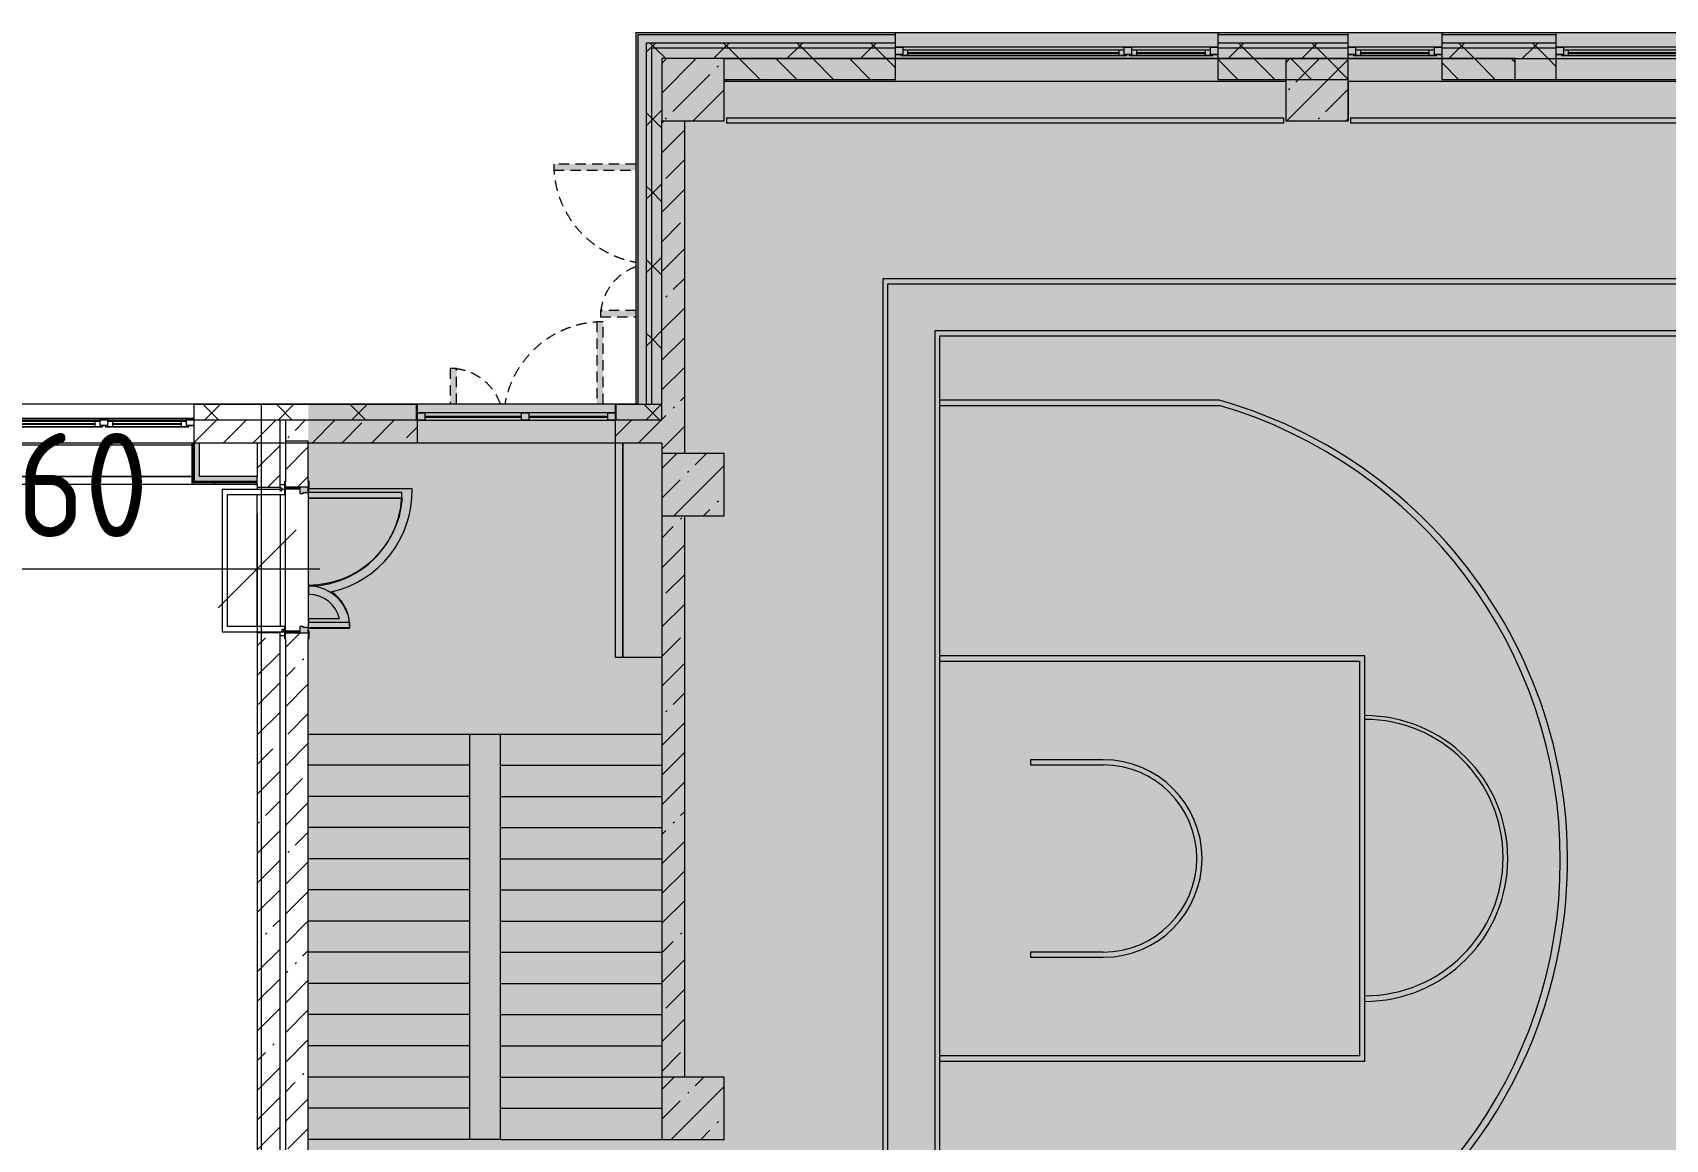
# Model space of a CAD drawing. Header units: millimetres. Extents: x 35147 to 231677, y -8553 to 29000.
# Drawn here: x 140777 to 156477, y 16700 to 27350 of the extents above; entities that cross this region are included whole.
import ezdxf

# ---------------------------------------------------------------- set-up
doc = ezdxf.new("R2010")
doc.units = ezdxf.units.MM
doc.linetypes.add('200_ШТРИХ__ш1_п0_6_', pattern=[160, 100, -60])
for name, color, linetype, lineweight in [('A-ANNO-DIMS', 7, 'Continuous', 9), ('A-ANNO-DIMS-500', 7, 'Continuous', 9), ('A-DETL-MBND-1', 7, '200_ШТРИХ__ш1_п0_6_', 9), ('A-GLAZ-2', 7, 'Continuous', 5), ('A-WALL', 7, 'Continuous', 9), ('A-WALL-2', 7, 'Continuous', 5), ('I-WALL-3', 7, 'Continuous', 5), ('S-COLS-1', 7, 'Continuous', 5), ('Оси', 7, 'Continuous', 9)]:
    doc.layers.add(name, color=color, linetype=linetype, lineweight=lineweight)
doc.layers.add('A-DETL-GENF-2', color=7, linetype='Continuous', lineweight=9, true_color=0xc0c0c0, transparency=0.4)
for name, color, linetype, lineweight, true_color in [('A-DOOR-3', 7, 'Continuous', 5, 0xe2e2e2), ('A-DOOR-4', 7, 'Continuous', 5, 0xb7b7b7), ('A-DOOR-FRAM-2', 7, 'Continuous', 5, 0xe2e2e2), ('A-DOOR-FRAM-3', 7, 'Continuous', 5, 0xaaaaaa), ('A-DOOR-FRAM-4', 7, 'Continuous', 5, 0xb7b7b7), ('A-FLOR-1', 7, 'Continuous', 5, 0xaaaaaa), ('A-FLOR-2', 7, 'Continuous', 5, 0xb7b7b7), ('A-GLAZ-3', 7, 'Continuous', 5, 0x737373), ('A-WALL-3', 7, 'Continuous', 9, 0x737373), ('A-WALL-4', 7, 'Continuous', 5, 0x737373), ('I-WALL-2', 7, 'Continuous', 9, 0xe7e7e7), ('I-WALL-4', 7, 'Continuous', 5, 0x737373), ('S-COLS-2', 7, 'Continuous', 5, 0x737373), ('S-STRS-2', 7, 'Continuous', 5, 0x737373)]:
    doc.layers.add(name, color=color, linetype=linetype, lineweight=lineweight, true_color=true_color)
doc.styles.add('ISOCPEUR_1', font='isocpeur.ttf', dxfattribs={"width": 0.9, "height": 1000})
doc.dimstyles.new('ISO-2_0_0_9К_Средний_округл2', dxfattribs={"dimscale": 304.8, "dimtxt": 995.981176, "dimasz": 2.46063, "dimexe": 1.968504, "dimexo": 0, "dimgap": 0, "dimtad": 1, "dimdec": 0, "dimrnd": 10, "dimzin": 0, "dimdsep": 46, "dimtxsty": 'ISOCPEUR_1', "dimblk1": 'OBLIQUE', "dimblk2": 'OBLIQUE', "dimsah": 1, "dimcen": 0.09, "dimdle": 1.968504, "dimazin": 0, "dimtfac": 1, "dimtdec": 4, "dimtix": 1, "dimtmove": 0, "dimatfit": 3, "dimfxl": 1, "dimtvp": 1, "dimtolj": 1, "dimtzin": 0, "dimarcsym": 2})
pattern_1 = [(45, (104667.4, 0), (-285.123, 285.123), []), (45, (104952.5, 0), (-285.123, 285.123), [504.031, -100.806, 16.764, -84.042])]
pattern_2 = [(45, (104667.4, 0), (-353.5534, 353.5534), []), (135, (104667.4, 0), (-353.5534, -353.5534), [])]
pattern_3 = [(45, (104667.4, 0), (-530.33, 530.33), []), (135, (104667.4, 0), (-530.33, -530.33), [])]

# ---------------------------------------------------------------- blocks, each defined once
blk = doc.blocks.new('BSC_Колонна _Прямоугольная - 600х600-V260-2_9_2_птичка')
at = {"layer": 'S-COLS-1'}
h = blk.add_hatch(dxfattribs=at)
h.set_pattern_fill('FP_100', color=256, style=0, pattern_type=2)
h.set_pattern_definition([(45, (-42460, -26800), (-285.123, 285.123), []), (45, (-42174.88, -26800), (-285.123, 285.123), [504.031, -100.806, 16.764, -84.042])])
h.paths.add_polyline_path([(-300, -300), (300, -300), (300, 300), (-300, 300), (-300, 39)])
at = {"layer": 'S-COLS-2'}
for p, q in [((300, 300), (-300, 300)), ((-300, 300), (-300, -300)), ((300, -300), (300, 300)), ((-300, -300), (300, -300))]:
    blk.add_line(p, q, dxfattribs=at)
blk = doc.blocks.new('BSC_Колонна _Прямоугольная - 600х600-V273-2_9_2_птичка')
at = {"layer": 'S-COLS-1'}
h = blk.add_hatch(dxfattribs=at)
h.set_pattern_fill('FP_110', color=256, style=0, pattern_type=2)
h.set_pattern_definition([(45, (-42460, -17000), (-285.123, 285.123), []), (45, (-42174.88, -17000), (-285.123, 285.123), [504.031, -100.806, 16.764, -84.042])])
h.paths.add_polyline_path([(-300, -300), (300, -300), (300, 300), (-300, 300)])
at = {"layer": 'S-COLS-2'}
for p, q in [((300, 300), (-300, 300)), ((-300, 300), (-300, -300)), ((300, -300), (300, 300)), ((-300, -300), (300, -300))]:
    blk.add_line(p, q, dxfattribs=at)
blk = doc.blocks.new('BSC_Колонна _Прямоугольная - 600х600-V274-2_9_2_птичка')
at = {"layer": 'S-COLS-1'}
h = blk.add_hatch(dxfattribs=at)
h.set_pattern_fill('FP_111', color=256, style=0, pattern_type=2)
h.set_pattern_definition([(45, (-42460, -23000), (-285.123, 285.123), []), (45, (-42174.88, -23000), (-285.123, 285.123), [504.031, -100.806, 16.764, -84.042])])
h.paths.add_polyline_path([(-300, -300), (300, -300), (300, 300), (-300, 300), (-300, -210)])
at = {"layer": 'S-COLS-2'}
for p, q in [((300, 300), (-300, 300)), ((-300, 300), (-300, -300)), ((300, -300), (300, 300)), ((-300, -300), (300, -300))]:
    blk.add_line(p, q, dxfattribs=at)
blk = doc.blocks.new('120_Окно_СКБ_2Ст - 120_Окно_СКБ_2Ст 3100х2500 _мал_створка слева_ 2-19089248-2_9_2_птичка')
at = {"layer": 'A-GLAZ-3'}
for p, q in [((-1550, -75), (-1550, -5)), ((-1550, -5), (-1480, -5)), ((1550, -5), (-1550, -5)), ((-1480, -75), (-1550, -75)), ((-1550, -75), (-1500, -75)), ((-1480, -75), (-1500, -75)), ((-1500, -75), (-1500, -85)), ((-1500, -85), (670, -85)), ((670, -85), (-1500, -85)), ((-1480, -5), (-1480, -75)), ((650, -35), (-1480, -35)), ((-1480, -35), (-1480, -75)), ((-1430, -85), (-1430, -35)), ((-1430, -55), (600, -55)), ((600, -65), (-1430, -65)), ((600, -85), (600, -35)), ((650, -75), (650, -5)), ((650, -5), (720, -5)), ((650, -75), (650, -35)), ((720, -75), (650, -75)), ((670, -75), (650, -75)), ((670, -75), (700, -75)), ((670, -85), (670, -75)), ((720, -75), (700, -75)), ((700, -75), (700, -85)), ((700, -85), (1500, -85)), ((1500, -85), (700, -85)), ((720, -5), (720, -75)), ((1480, -35), (720, -35)), ((720, -35), (720, -75)), ((770, -85), (770, -35)), ((770, -55), (1430, -55)), ((1430, -65), (770, -65)), ((1430, -85), (1430, -35)), ((1480, -75), (1480, -5)), ((1480, -5), (1550, -5)), ((1480, -75), (1480, -35)), ((1550, -75), (1480, -75)), ((1500, -75), (1480, -75)), ((1500, -75), (1550, -75)), ((1500, -85), (1500, -75)), ((1550, -5), (1550, -75))]:
    blk.add_line(p, q, dxfattribs=at)
blk = doc.blocks.new('120_Окно_СКБ_1Ст - 120_Окно_СКБ_1Ст 900х2500_h_-19906774-2_9_2_птичка')
at = {"layer": 'A-GLAZ-3'}
for p, q in [((-450, -75), (-450, -5)), ((-450, -5), (-380, -5)), ((450, -5), (-450, -5)), ((-380, -75), (-450, -75)), ((-450, -75), (-400, -75)), ((-380, -75), (-400, -75)), ((-400, -75), (-400, -85)), ((-400, -85), (400, -85)), ((400, -85), (-400, -85)), ((-380, -5), (-380, -75)), ((380, -35), (-380, -35)), ((-380, -35), (-380, -75)), ((-330, -85), (-330, -35)), ((-330, -55), (330, -55)), ((330, -65), (-330, -65)), ((330, -85), (330, -35)), ((380, -75), (380, -5)), ((380, -5), (450, -5)), ((380, -75), (380, -35)), ((450, -75), (380, -75)), ((400, -75), (380, -75)), ((400, -75), (450, -75)), ((400, -85), (400, -75)), ((450, -5), (450, -75))]:
    blk.add_line(p, q, dxfattribs=at)
blk = doc.blocks.new('120_Окно_СКБ_2Ст - 120_Окно_СКБ_2Ст 3100х2500 _мал_створка слева_ 2-22446355-2_9_2_птичка')
at = {"layer": 'A-GLAZ-2'}
for p, q in [((-1550, -127), (-1550, -57)), ((-1550, -57), (-1480, -57)), ((1550, -57), (-1550, -57)), ((-1480, -127), (-1550, -127)), ((-1550, -127), (-1500, -127)), ((-1480, -127), (-1500, -127)), ((-1500, -127), (-1500, -137)), ((-1500, -137), (670, -137)), ((670, -137), (-1500, -137)), ((-1480, -57), (-1480, -127)), ((650, -87), (-1480, -87)), ((-1480, -87), (-1480, -127)), ((-1430, -137), (-1430, -87)), ((-1430, -107), (600, -107)), ((600, -117), (-1430, -117)), ((600, -137), (600, -87)), ((650, -127), (650, -57)), ((650, -57), (720, -57)), ((650, -127), (650, -87)), ((720, -127), (650, -127)), ((670, -127), (650, -127)), ((670, -127), (700, -127)), ((670, -137), (670, -127)), ((720, -127), (700, -127)), ((700, -127), (700, -137)), ((700, -137), (1500, -137)), ((1500, -137), (700, -137)), ((720, -57), (720, -127)), ((1480, -87), (720, -87)), ((720, -87), (720, -127)), ((770, -137), (770, -87)), ((770, -107), (1430, -107)), ((1430, -117), (770, -117)), ((1430, -137), (1430, -87)), ((1480, -127), (1480, -57)), ((1480, -57), (1550, -57)), ((1480, -127), (1480, -87)), ((1550, -127), (1480, -127)), ((1500, -127), (1480, -127)), ((1500, -127), (1550, -127)), ((1500, -137), (1500, -127)), ((1550, -57), (1550, -127))]:
    blk.add_line(p, q, dxfattribs=at)
blk = doc.blocks.new('120_Окно_СКБ_2Ст - 120_Окно_СКБ_2Ст 1900х2400 глухое-23537524-2_9_2_птичка')
at = {"layer": 'A-GLAZ-3'}
for p, q in [((-950, 5), (-950, 75)), ((-950, 75), (-880, 75)), ((950, 75), (-950, 75)), ((-880, 5), (-950, 5)), ((-950, 5), (950, 5)), ((-880, 75), (-880, 5)), ((-120, 45), (-880, 45)), ((-120, 35), (-880, 35)), ((-120, 5), (-120, 75)), ((-120, 75), (-50, 75)), ((-50, 5), (-120, 5)), ((-50, 75), (-50, 5)), ((880, 45), (-50, 45)), ((880, 35), (-50, 35)), ((880, 5), (880, 75)), ((880, 75), (950, 75)), ((950, 5), (880, 5)), ((950, 75), (950, 5))]:
    blk.add_line(p, q, dxfattribs=at)
blk = doc.blocks.new('110_Дверь_СКБ_2Ст_Наружная - ДН-1_л__ Двухстворчатая 1350 х3200 _ЛК_ в свету с верхним остеклением 2-22448815-2_9_2_птичка')
at = {"layer": 'A-DETL-MBND-1'}
for points in [[(755, 79), (755, 869), (695, 869), (695, 79)], [(-655, 79), (-655, 419), (-715, 419), (-715, 79)]]:
    blk.add_hatch(color=256, dxfattribs=at).paths.add_polyline_path(points)
for p, q in [((755, 869), (695, 869)), ((695, 869), (695, 79)), ((755, 79), (755, 869)), ((-715, 419), (-715, 79)), ((-655, 419), (-715, 419)), ((-655, 79), (-655, 419))]:
    blk.add_line(p, q, dxfattribs=at)
for centre, radius, start, end in [((755, -91), 960, 90, 169.7202), ((-715, -91), 510, 19.6305, 90)]:
    blk.add_arc(centre, radius, start, end, dxfattribs=at)
blk = doc.blocks.new('110_Дверь_СКБ_2Ст - Д-1 Лестничная клетка EIS60-V350-2_9_2_птичка')
at = {"layer": 'A-DOOR-3'}
for points in [[(-587.5, 110), (-587.5, 1010), (-637.5, 1010), (-637.5, 110)], [(662.5, 510), (612.5, 510), (612.5, 110), (662.5, 110)], [(712.5, 30), (697.5, 30), (697.5, -110), (712.5, -110)]]:
    blk.add_hatch(color=256, dxfattribs=at).paths.add_polyline_path(points)
h = blk.add_hatch(color=256, dxfattribs=at)
h.paths.add_polyline_path([(712.5, 110), (662.5, 110), (662.5, 60), (652.5, 60), (654.4, 30), (712.5, 30), (712.5, 90.1)])
h.paths.add_polyline_path([(-627.5, 60), (-637.5, 60), (-637.5, 110), (-687.5, 110), (-687.5, 30), (-627.5, 30)])
at = {"layer": 'A-DOOR-FRAM-2'}
for points in [[(-672.5, 110), (-672.5, 118), (-742.5, 118), (-742.5, 110)], [(-672.5, 30), (-687.5, 30), (-687.5, -110), (-672.5, -110)], [(767.5, 110), (767.5, 118), (697.5, 118), (697.5, 110)], [(-672.5, -110), (-742.5, -110), (-742.5, -118), (-672.5, -118)], [(767.5, -118), (767.5, -110), (697.5, -110), (697.5, -118)]]:
    blk.add_hatch(color=256, dxfattribs=at).paths.add_polyline_path(points)
at = {"layer": 'A-DOOR-4'}
for p, q in [((-637.5, 1010), (-637.5, 110)), ((-587.5, 1010), (-637.5, 1010)), ((-587.5, 110), (-587.5, 1010)), ((662.5, 510), (612.5, 510)), ((612.5, 510), (612.5, 110)), ((662.5, 110), (662.5, 510)), ((-637.5, 110), (-587.5, 110)), ((612.5, 110), (662.5, 110))]:
    blk.add_line(p, q, dxfattribs=at)
for centre, radius, start, end in [((-637.5, 110), 900, 72, 90), ((-637.5, 110), 900, 54, 72), ((-637.5, 110), 900, 0, 54), ((662.5, 110), 400, 90, 180)]:
    blk.add_arc(centre, radius, start, end, dxfattribs=at)
at = {"layer": 'A-DOOR-FRAM-3'}
for p, q in [((-687.5, 110), (-687.5, 30)), ((-687.5, 30), (-627.5, 30)), ((-672.5, 30), (-687.5, 30)), ((-687.5, 30), (-687.5, -110)), ((-672.5, -110), (-672.5, 30)), ((-637.5, 60), (-637.5, 110)), ((-627.5, 60), (-637.5, 60)), ((-627.5, 30), (-627.5, 60)), ((662.5, 60), (652.5, 60)), ((652.5, 60), (652.5, 30)), ((652.5, 30), (712.5, 30)), ((662.5, 110), (662.5, 60)), ((712.5, 30), (697.5, 30)), ((697.5, 30), (697.5, -110)), ((712.5, 30), (712.5, 110)), ((712.5, -110), (712.5, 30)), ((-672.5, -110), (-742.5, -110)), ((-742.5, -110), (-742.5, -118)), ((-742.5, -118), (-672.5, -118)), ((-687.5, -110), (-672.5, -110)), ((-672.5, -118), (-672.5, -110)), ((697.5, -110), (712.5, -110)), ((767.5, -110), (697.5, -110)), ((697.5, -110), (697.5, -118)), ((697.5, -118), (767.5, -118)), ((767.5, -118), (767.5, -110))]:
    blk.add_line(p, q, dxfattribs=at)
at = {"layer": 'A-DOOR-FRAM-4'}
for p, q in [((-672.5, 118), (-742.5, 118)), ((-742.5, 118), (-742.5, 110)), ((-742.5, 110), (-672.5, 110)), ((-637.5, 110), (-687.5, 110)), ((-672.5, 110), (-672.5, 118)), ((712.5, 110), (662.5, 110)), ((767.5, 118), (697.5, 118)), ((697.5, 118), (697.5, 110)), ((697.5, 110), (767.5, 110)), ((767.5, 110), (767.5, 118))]:
    blk.add_line(p, q, dxfattribs=at)
blk = doc.blocks.new('110_Дверь_СКБ_2Ст_Наружная - ДН-1_л__ Двухстворчатая 1350 х3200 _ЛК_ в свету с верхним остеклением EI30-23529464-2_9_2_птичка')
at = {"layer": 'A-DETL-MBND-1'}
for points in [[(695, 512), (695, 125), (755, 125), (755, 915), (695, 915)], [(-715, 125), (-655, 125), (-655, 465), (-715, 465)]]:
    blk.add_hatch(color=256, dxfattribs=at).paths.add_polyline_path(points)
for p, q in [((755, 915), (695, 915)), ((695, 915), (695, 125)), ((755, 125), (755, 915)), ((-715, 465), (-715, 125)), ((-655, 465), (-715, 465)), ((-655, 125), (-655, 465))]:
    blk.add_line(p, q, dxfattribs=at)
for centre, radius, start, end in [((755, -45), 960, 90, 169.737), ((-715, -45), 510, 19.5984, 90)]:
    blk.add_arc(centre, radius, start, end, dxfattribs=at)
blk = doc.blocks.new('Зашивка приборов отопления22 - Зашивка приборов отопления-33321747-2_9_2_птичка')
at = {"layer": 'A-WALL-2'}
for p, q in [((37288, 26888), (34188, 26888)), ((34188, 26567), (37268, 26567)), ((37268, 26567), (34188, 26567)), ((34188, 26492), (37268, 26492))]:
    blk.add_line(p, q, dxfattribs=at)
blk = doc.blocks.new('Зашивка приборов отопления28 - Зашивка приборов отопления-33322877-2_9_2_птичка')
at = {"layer": 'A-WALL-4'}
for p, q in [((75401, 486), (73341, 486)), ((73341, 486), (73341, 411)), ((73341, 411), (73341, 36)), ((75401, 411), (73341, 411)), ((73341, 411), (73341, 36)), ((73341, 411), (75401, 411))]:
    blk.add_line(p, q, dxfattribs=at)
blk = doc.blocks.new('DIMBLOCK50-2_9_2_птичка')
at = {"layer": 'A-ANNO-DIMS-500'}
for p, q in [((142937, 22721), (142937, 21591)), ((142937, 22191), (142937, 22721)), ((138277, 22600), (138277, 21591)), ((138277, 22191), (138277, 22600)), ((137677, 22191), (143537, 22191))]:
    blk.add_line(p, q, dxfattribs=at)
at = {"layer": 'A-ANNO-DIMS-500', "lineweight": 20}
for p, q in [((138277, 22191), (138652, 22566)), ((142937, 22191), (143312, 22566)), ((138277, 22191), (137902, 21816)), ((142937, 22191), (142562, 21816))]:
    blk.add_line(p, q, dxfattribs=at)
at = {"layer": 'A-ANNO-DIMS-500', "color": 0, "insert": (139295, 23497), "char_height": 1000, "width": 3148.83, "attachment_point": 1, "line_spacing_factor": 1.149209, "style": 'ISOCPEUR_1'}
blk.add_mtext('4660', dxfattribs=at)
blk = doc.blocks.new('_Oblique')
at = {"color": 0, "linetype": 'ByBlock', "lineweight": -2}
blk.add_line((-0.5, -0.5), (0.5, 0.5), dxfattribs=at)

msp = doc.modelspace()

# ---------------------------------------------------------------- hatches: boundary and pattern name
at = {"layer": 'A-DETL-GENF-2'}
msp.add_hatch(color=256, dxfattribs=at).paths.add_polyline_path([(180508.3, -280), (180527.4, -280), (180527.4, 3300), (189527.4, 3300), (189527.4, 27350), (146577.4, 27350), (146577.4, 23778), (143427.4, 23778), (143427.4, -280), (179580.8, -280)])
at = {"layer": 'A-WALL-2'}
h = msp.add_hatch(dxfattribs=at)
h.set_pattern_fill('FP_84', color=256, style=0, pattern_type=2)
h.set_pattern_definition(pattern_2)
h.paths.add_polyline_path([(189471.3, 27200), (189527.4, 27200), (189527.4, 27250), (185017.4, 27250), (185017.4, 27200), (188856, 27200)])
h.paths.add_polyline_path([(181435.9, 27200), (182517.4, 27200), (182517.4, 27250), (181007.4, 27250), (181007.4, 27200)])
h.paths.add_polyline_path([(172160.7, 27200), (172627.4, 27200), (172624.4, 27250), (170827.4, 27250), (170827.4, 27200), (171233.1, 27200)])
h.paths.add_polyline_path([(173527.4, 27200), (178907.4, 27200), (178907.4, 27250), (173527.4, 27250)])
h.paths.add_polyline_path([(169927.4, 27200), (169927.4, 27250), (168847.4, 27250), (168847.4, 27200), (169622.6, 27200)])
h.paths.add_polyline_path([(154327.7, 27200), (155427.6, 27200), (155427.6, 27250), (154327.7, 27250)])
h.paths.add_polyline_path([(164527.4, 27200), (165707.4, 27200), (165707.4, 27250), (164527.4, 27250)])
h.paths.add_polyline_path([(161827.4, 27200), (161827.4, 27250), (160577.3, 27250), (160577.3, 27200), (161494.2, 27200)])
h.paths.add_polyline_path([(159175.4, 27200), (159677.3, 27200), (159677.3, 27250), (158527.6, 27250), (158527.6, 27200)])
h.paths.add_polyline_path([(146727.4, 27200), (149074.4, 27200), (149074.4, 27250), (146677.4, 27250), (146677.4, 27200)])
h.paths.add_polyline_path([(153427.7, 27200), (153427.7, 27250), (152174.4, 27250), (152174.4, 27200), (152682.7, 27200)])
h = msp.add_hatch(dxfattribs=at)
h.set_pattern_fill('FP_84', color=256, style=0, pattern_type=2)
h.set_pattern_definition(pattern_2)
h.paths.add_polyline_path([(146677.4, 23770), (146727.4, 23770), (146727.4, 27200), (146677.4, 27200), (146677.4, 23778)])
h = msp.add_hatch(dxfattribs=at)
h.set_pattern_fill('FP_84', color=256, style=0, pattern_type=2)
h.set_pattern_definition(pattern_2)
h.paths.add_polyline_path([(188867.4, 27100), (189527.4, 27100), (189527.4, 27200), (185017.4, 27200), (185017.4, 27100), (188856, 27100)])
h.paths.add_polyline_path([(172160.7, 27100), (172627.4, 27100), (172624.4, 27200), (170827.4, 27200), (170827.4, 27100), (171427.4, 27100)])
h.paths.add_polyline_path([(169927.4, 27100), (169927.4, 27200), (168847.4, 27200), (168847.4, 27100), (169622.6, 27100)])
h.paths.add_polyline_path([(173527.4, 27100), (178907.4, 27100), (178907.4, 27200), (173527.4, 27200)])
h.paths.add_polyline_path([(182517.4, 27100), (182517.4, 27200), (181007.4, 27200), (181007.4, 27100), (182363.4, 27100)])
h.paths.add_polyline_path([(161827.4, 27100), (161827.4, 27200), (160577.3, 27200), (160577.3, 27100), (161494.2, 27100)])
h.paths.add_polyline_path([(165707.4, 27100), (165707.4, 27200), (164527.4, 27200), (164527.4, 27100), (165668, 27100)])
h.paths.add_polyline_path([(158527.6, 27100), (159677.3, 27100), (159677.3, 27200), (158527.6, 27200)])
h.paths.add_polyline_path([(149074.4, 27100), (149074.4, 27200), (146727.4, 27200), (146727.4, 27100), (148045.1, 27100)])
h.paths.add_polyline_path([(152174.4, 27100), (153427.7, 27100), (153427.7, 27200), (152174.4, 27200)])
h.paths.add_polyline_path([(154327.7, 27100), (155427.6, 27100), (155427.6, 27200), (154327.7, 27200)])
h = msp.add_hatch(dxfattribs=at)
h.set_pattern_fill('FP_84', color=256, style=0, pattern_type=2)
h.set_pattern_definition(pattern_2)
h.paths.add_polyline_path([(146827.4, 23770), (146827.4, 27100), (146727.4, 27100), (146727.4, 23770)])
h = msp.add_hatch(dxfattribs=at)
h.set_pattern_fill('FP_94', color=256, style=0, pattern_type=2)
h.set_pattern_definition([(135, (104667.4, 0), (-176.7767, -176.7767), [])])
h.paths.add_polyline_path([(147427.4, 26900), (149074.4, 26900), (149074.4, 27100), (147427.4, 27100), (147427.4, 26947.7)])
h.paths.add_polyline_path([(155032.2, 26900), (155032.2, 27100), (154327.7, 27100), (154327.7, 26900), (154537.8, 26900)])
h.paths.add_polyline_path([(152174.4, 26900), (153427.7, 26900), (153427.7, 27100), (152174.4, 27100)])
h = msp.add_hatch(dxfattribs=at)
h.set_pattern_fill('FP_84', color=256, style=0, pattern_type=2)
h.set_pattern_definition(pattern_2)
h.paths.add_polyline_path([(138527.4, 23620), (139227.4, 23620), (139227.4, 23770), (138507.4, 23770), (138507.4, 23620)])
h.paths.add_polyline_path([(143427.4, 23620), (143427.4, 23770), (142327.4, 23770), (142327.4, 23620), (143407.5, 23620)])
h = msp.add_hatch(dxfattribs=at)
h.set_pattern_fill('FP_84', color=256, style=0, pattern_type=2)
h.set_pattern_definition(pattern_2)
h.paths.add_polyline_path([(146577.4, 23620), (146827.4, 23620), (146827.4, 23770), (146385.4, 23770), (146385.4, 23620), (146556.7, 23620)])
h.paths.add_polyline_path([(144469.4, 23620), (144469.4, 23770), (143427.4, 23770), (143427.4, 23620), (144335, 23620)])
at = {"layer": 'I-WALL-2'}
for points in [[(142332.4, 23029), (142382.4, 23029), (142382.4, 23399), (142332.4, 23399), (142332.4, 23368.5)], [(142382.4, 23029), (142937.4, 23029), (142937.4, 23079), (142382.4, 23079)]]:
    msp.add_hatch(color=256, dxfattribs=at).paths.add_polyline_path(points)
at = {"layer": 'I-WALL-3'}
h = msp.add_hatch(dxfattribs=at)
h.set_pattern_fill('FP_95', color=256, style=0, pattern_type=2)
h.set_pattern_definition([(135, (104667.4, 0), (-353.5534, -353.5534), [])])
h.paths.add_polyline_path([(185017.4, 26900), (185317.4, 26900), (185317.4, 27100), (185017.4, 27100), (185017.4, 26974.9)])
h.paths.add_polyline_path([(188867.4, 26900), (188867.4, 27100), (185817.4, 27100), (185817.4, 26900), (188856, 26900)])
h.paths.add_polyline_path([(178207.4, 26900), (178207.4, 27100), (175477.4, 27100), (175477.4, 26900), (177725.8, 26900)])
h.paths.add_polyline_path([(172627.4, 26900), (172624.4, 27100), (171427.4, 27100), (171427.4, 26900), (172624.4, 26900)])
h.paths.add_polyline_path([(178907.4, 26900), (178907.4, 27100), (178707.4, 27100), (178707.4, 26900)])
h.paths.add_polyline_path([(173527.4, 26900), (174977.4, 26900), (174977.4, 27100), (173527.4, 27100)])
h.paths.add_polyline_path([(181417.4, 26900), (181417.4, 27100), (181007.4, 27100), (181007.4, 26900)])
h.paths.add_polyline_path([(182517.4, 26900), (182517.4, 27100), (181917.4, 27100), (181917.4, 26900), (182363.4, 26900)])
h.paths.add_polyline_path([(161030.4, 26900), (161827.4, 26900), (161827.4, 27100), (160577.3, 27100), (160577.3, 26900)])
h.paths.add_polyline_path([(158527.6, 26900), (159677.3, 26900), (159677.3, 27100), (158527.6, 27100)])
h.paths.add_polyline_path([(164527.4, 26900), (165727.4, 26900), (165727.4, 27100), (164527.4, 27100)])
h.paths.add_polyline_path([(169132.2, 26900), (169927.4, 26900), (169927.4, 27100), (168827.4, 27100), (168827.4, 26900)])
h.paths.add_polyline_path([(155032.2, 26900), (155427.6, 26900), (155427.6, 27100), (155032.2, 27100)])
h = msp.add_hatch(dxfattribs=at)
h.set_pattern_fill('FP_92', color=256, style=0, pattern_type=2)
h.set_pattern_definition(pattern_1)
h.paths.add_polyline_path([(147047.4, 23300), (147047.4, 26500), (146827.4, 26500), (146827.4, 23300)])
h = msp.add_hatch(dxfattribs=at)
h.set_pattern_fill('FP_92', color=256, style=0, pattern_type=2)
h.set_pattern_definition(pattern_1)
h.paths.add_polyline_path([(142480, 23400), (143157.4, 23400), (143157.4, 23620), (142327.4, 23620), (142327.4, 23400)])
h.paths.add_polyline_path([(138277.4, 23400), (139227.4, 23400), (139227.4, 23620), (138277.4, 23620)])
h = msp.add_hatch(dxfattribs=at)
h.set_pattern_fill('FP_92', color=256, style=0, pattern_type=2)
h.set_pattern_definition(pattern_1)
h.paths.add_polyline_path([(143207.4, 23400), (143427.4, 23400), (143427.4, 23620), (143207.4, 23620)])
h = msp.add_hatch(dxfattribs=at)
h.set_pattern_fill('FP_92', color=256, style=0, pattern_type=2)
h.set_pattern_definition(pattern_1)
h.paths.add_polyline_path([(146827.4, 23400), (146827.4, 23620), (146377.4, 23620), (146377.4, 23400), (146653.8, 23400)])
h.paths.add_polyline_path([(144335, 23400), (144477.4, 23400), (144472.4, 23620), (143427.4, 23620), (143427.4, 23400)])
h = msp.add_hatch(dxfattribs=at)
h.set_pattern_fill('FP_92', color=256, style=0, pattern_type=2)
h.set_pattern_definition(pattern_1)
h.paths.add_polyline_path([(142937.4, 11200), (143157.4, 11200), (143157.4, 12125), (142937.4, 12125), (142937.4, 11221)])
h.paths.add_polyline_path([(143157.4, 13525), (143157.4, 21575), (142937.4, 21575), (142937.4, 13525)])
h.paths.add_polyline_path([(143157.4, 22975), (143157.4, 23400), (142937.4, 23400), (142937.4, 22975)])
h = msp.add_hatch(dxfattribs=at)
h.set_pattern_fill('FP_92', color=256, style=0, pattern_type=2)
h.set_pattern_definition(pattern_1)
h.paths.add_polyline_path([(143407.5, 10450), (143427.4, 10450), (143427.4, 12125), (143207.4, 12125), (143207.4, 10450)])
h.paths.add_polyline_path([(143207.4, 13525), (143427.4, 13525), (143427.4, 21575), (143207.4, 21575), (143207.4, 13534.8)])
h.paths.add_polyline_path([(143427.4, 22975), (143427.4, 23420.3), (143207.4, 23420.3), (143207.4, 22975), (143407.5, 22975)])
h = msp.add_hatch(dxfattribs=at)
h.set_pattern_fill('FP_184', color=256, style=0, pattern_type=2)
h.set_pattern_definition(pattern_3)
h.paths.add_polyline_path([(142319.9, 23004), (142937.4, 23004), (142937.4, 23016.5), (142319.9, 23016.5)])
h = msp.add_hatch(dxfattribs=at)
h.set_pattern_fill('FP_184', color=256, style=0, pattern_type=2)
h.set_pattern_definition(pattern_3)
h.paths.add_polyline_path([(142480, 23016.5), (142937.4, 23016.5), (142937.4, 23029), (142332.4, 23029), (142332.4, 23016.5), (142382.4, 23016.5)])
h = msp.add_hatch(dxfattribs=at)
h.set_pattern_fill('FP_92', color=256, style=0, pattern_type=2)
h.set_pattern_definition(pattern_1)
h.paths.add_polyline_path([(147047.4, 17300), (147047.4, 22700), (146827.4, 22700), (146827.4, 17300)])
at = {"layer": 'S-COLS-1'}
h = msp.add_hatch(dxfattribs=at)
h.set_pattern_fill('FP_92', color=256, style=0, pattern_type=2)
h.set_pattern_definition(pattern_1)
h.paths.add_polyline_path([(153427.4, 26500), (153427.4, 27100), (152827.4, 27100), (152827.4, 26500)])

# ---------------------------------------------------------------- linework, layer by layer
at = {"layer": 'A-DETL-MBND-1'}
msp.add_line((143207.4, 23619.7), (143157.4, 23619.7), dxfattribs=at)
at = {"layer": 'A-FLOR-1'}
for p, q in [((143207.4, 23400), (143157.4, 23400)), ((142307.4, 23380), (139227.4, 23380)), ((139227.4, 23079), (142307.4, 23079)), ((142917.4, 23003), (142307.4, 23003)), ((143152.4, 22954.3), (142600.7, 22954.3)), ((142600.7, 22954.3), (142600.7, 21584.5)), ((142917.4, 23000), (142917.4, 23003)), ((142937.4, 23000), (142917.4, 23000)), ((143199.4, 23000), (143157.4, 23000)), ((143200.7, 22954.3), (143172.4, 22954.3)), ((143200.7, 22904.3), (143200.7, 22954.3)), ((142650.7, 21634.5), (142650.7, 22904.3)), ((142650.7, 22904.3), (143200.7, 22904.3)), ((142600.7, 21584.5), (143199.4, 21584.5)), ((143200.7, 21634.5), (142650.7, 21634.5)), ((143156.7, 21550), (143199.4, 21550)), ((143200.7, 21590), (143200.7, 21634.5))]:
    msp.add_line(p, q, dxfattribs=at)
at = {"layer": 'A-FLOR-2'}
for p, q in [((147447.4, 26880), (147427.4, 26880)), ((153427.7, 26880), (153427.7, 26500)), ((169307.4, 24981.3), (148951, 24981.3)), ((148951, 24981.3), (148951, 13824.4)), ((149001, 13874.4), (149001, 24931.3)), ((149001, 24931.3), (169257.4, 24931.3)), ((168807.4, 24481.3), (149451, 24481.3)), ((149451, 24481.3), (149451, 14324.4)), ((149501, 14374.4), (149501, 24431.3)), ((149501, 24431.3), (159104.2, 24431.3)), ((152187.1, 23812.8), (149497.4, 23812.8)), ((149497.4, 23812.8), (149497.4, 23762.8)), ((149497.4, 23762.8), (152187.1, 23762.8)), ((144425.6, 22959.2), (143430.8, 22959.2)), ((143430.8, 22959.2), (143430.8, 22925)), ((143430.8, 22869.2), (144333.1, 22869.2)), ((143430.8, 22034.2), (143430.8, 21944.2)), ((143727.9, 21708.1), (143430.8, 21708.1)), ((143430.8, 21708.1), (143430.8, 21675)), ((143430.8, 21625), (143430.8, 21618.1)), ((143430.8, 21618.1), (143825.2, 21618.1)), ((153587.1, 21352.8), (149497.4, 21352.8)), ((149497.4, 21352.8), (149497.4, 21302.8)), ((153587.1, 17452.8), (153587.1, 21352.8)), ((149497.4, 21302.8), (153537.1, 21302.8)), ((153537.1, 21302.8), (153537.1, 17502.8)), ((150372.4, 20352.8), (150372.4, 20302.8)), ((151072.4, 20352.8), (150372.4, 20352.8)), ((150372.4, 20302.8), (151072.4, 20302.8)), ((151072.4, 18502.8), (150372.4, 18502.8)), ((150372.4, 18502.8), (150372.4, 18452.8)), ((150372.4, 18452.8), (151072.4, 18452.8)), ((153537.1, 17502.8), (149497.4, 17502.8)), ((149497.4, 17502.8), (149497.4, 17452.8)), ((149497.4, 17452.8), (153587.1, 17452.8))]:
    msp.add_line(p, q, dxfattribs=at)
for centre, radius, start, end in [((150932.4, 19382.8), 4604.2, 348.13013, 74.18669), ((150902.9, 19382.8), 4564.4, 286.34112, 73.65888), ((143430.8, 22939.2), 995, 282.67054, 1.1511), ((143430.8, 22939.2), 905, 270, 355.56313), ((143430.8, 21639.2), 305, 13.0427, 90), ((143430.8, 21639.2), 395, 5.20117, 56.45952), ((143430.8, 21639.2), 395, 356.92799, 357.93552), ((153587.1, 19402.8), 1375, 270, 90), ((153587.1, 19411.7), 1330, 270, 90), ((151072.4, 19402.8), 950, 270, 90), ((151072.4, 19402.8), 900, 270, 90), ((150932.4, 19382.8), 4604.2, 285.81331, 348.1026)]:
    msp.add_arc(centre, radius, start, end, dxfattribs=at)
at = {"layer": 'A-WALL'}
for p, q in [((144472.4, 23773), (142327.4, 23773)), ((144469.4, 23770), (142327.4, 23770)), ((143157.4, 23620), (142327.4, 23620)), ((142319.9, 23016.5), (142319.9, 23399)), ((142332.4, 23029), (142332.4, 23399)), ((142937.4, 23016.5), (142319.9, 23016.5)), ((142937.4, 23029), (142332.4, 23029)), ((142937.4, 23004), (142937.4, 23079))]:
    msp.add_line(p, q, dxfattribs=at)
at = {"layer": 'A-WALL-2'}
for p, q in [((138527.4, 23778), (146577.4, 23778)), ((142327.4, 23778), (142327.4, 23620)), ((143207.4, 23620), (138507.4, 23620)), ((143152.4, 22965), (143152.4, 22945)), ((143172.4, 22965), (143152.4, 22965)), ((143152.4, 22945), (143172.4, 22945)), ((143172.4, 22945), (143172.4, 22965)), ((143192.4, 21605), (143172.4, 21605)), ((143172.4, 21605), (143172.4, 21585)), ((143172.4, 21585), (143192.4, 21585)), ((143192.4, 21585), (143192.4, 21605))]:
    msp.add_line(p, q, dxfattribs=at)
at = {"layer": 'A-WALL-3'}
for p, q in [((146597.4, 27330), (146597.4, 23779.7)), ((149074.4, 27330), (146597.4, 27330)), ((153427.7, 27330), (152174.4, 27330)), ((155427.6, 27330), (154327.7, 27330)), ((146677.4, 27250), (146677.4, 23770)), ((149074.4, 27250), (146677.4, 27250)), ((146727.4, 27200), (146727.4, 23770)), ((149074.4, 27200), (146727.4, 27200)), ((153427.7, 27250), (152174.4, 27250)), ((153427.7, 27200), (152174.4, 27200)), ((155427.6, 27250), (154327.7, 27250)), ((155427.6, 27200), (154327.7, 27200)), ((149074.4, 27100), (147427.4, 27100)), ((147427.4, 27100), (149074.4, 27100)), ((153427.7, 27100), (152174.4, 27100)), ((152174.4, 27100), (153427.7, 27100)), ((155032.2, 27100), (154327.7, 27100)), ((154327.7, 27100), (155427.6, 27100)), ((155032.2, 26900), (155032.2, 27100)), ((144469.4, 23620), (144469.4, 23770)), ((144472.4, 23620), (144472.4, 23773)), ((146382.4, 23773), (146382.4, 23620)), ((146597.4, 23773), (146382.4, 23773)), ((146385.4, 23770), (146385.4, 23620)), ((146827.4, 23770), (146385.4, 23770)), ((146577.4, 23778), (146597.4, 23778)), ((146597.4, 23778), (146597.4, 23770)), ((144477.4, 23620), (143207.4, 23620)), ((146827.4, 23620), (146377.4, 23620))]:
    msp.add_line(p, q, dxfattribs=at)
at = {"layer": 'A-WALL-4'}
for p, q in [((146577.4, 27350), (146577.4, 23778)), ((146577.4, 27350), (161827.4, 27350)), ((149074.4, 27100), (149074.4, 27350)), ((152174.4, 27350), (152174.4, 27100)), ((153427.7, 27100), (153427.7, 27350)), ((154327.7, 27350), (154327.7, 27100)), ((155427.6, 27100), (155427.6, 27350)), ((149074.4, 26900), (149074.4, 27100)), ((152174.4, 27100), (149074.4, 27100)), ((152174.4, 27100), (152174.4, 26900)), ((153427.7, 26900), (153427.7, 27100)), ((154327.7, 27100), (153427.7, 27100)), ((154327.7, 27100), (154327.7, 26900)), ((147427.4, 26900), (149074.4, 26900)), ((152174.4, 26900), (153427.7, 26900)), ((154327.7, 26900), (155032.2, 26900)), ((146827.4, 23620), (146827.4, 26500)), ((144477.4, 23620), (144477.4, 23778)), ((146377.4, 23778), (146377.4, 23620))]:
    msp.add_line(p, q, dxfattribs=at)
at = {"layer": 'I-WALL-3'}
for p, q in [((142327.4, 23620), (142327.4, 23400)), ((143157.4, 22965), (143157.4, 23620)), ((143207.4, 23620), (143207.4, 23030)), ((143157.4, 23400), (138277.4, 23400)), ((142307.4, 23399), (142307.4, 23004)), ((142382.4, 23399), (142307.4, 23399)), ((142382.4, 23079), (142382.4, 23399)), ((142937.4, 23400), (142937.4, 23079)), ((143427.4, 23420.3), (143207.4, 23420.3)), ((142307.4, 23004), (142937.4, 23004)), ((142937.4, 23079), (142382.4, 23079)), ((142937.4, 23004), (142937.4, 22954.3)), ((142937.4, 22975), (143157.4, 22975)), ((143207.4, 21590), (143207.4, 22960)), ((142937.4, 21634.5), (142937.4, 22904.3)), ((143157.4, 22904.3), (143157.4, 21634.5)), ((142937.4, 21584.5), (142937.4, 13518)), ((143157.4, 21575), (142937.4, 21575)), ((143157.4, 11200), (143157.4, 21584.5)), ((143207.4, 21520), (143207.4, 13580))]:
    msp.add_line(p, q, dxfattribs=at)
at = {"layer": 'I-WALL-4'}
for p, q in [((149074.4, 27100), (152174.4, 27100)), ((153427.7, 27100), (154327.7, 27100)), ((155427.6, 26900), (155427.6, 27100)), ((155427.6, 27100), (158527.6, 27100)), ((147447.4, 26900), (147447.4, 26880)), ((152827.4, 26880), (147447.4, 26880)), ((158827.4, 26880), (153427.4, 26880)), ((155032.2, 26900), (170827.4, 26900)), ((147047.4, 23300), (147047.4, 26500)), ((147448.4, 26530), (152807.4, 26530)), ((147448.4, 26530), (147448.4, 26480)), ((152807.4, 26480), (147448.4, 26480)), ((152807.4, 26480), (152807.4, 26530)), ((153448.7, 26529), (158806.4, 26529)), ((153448.7, 26529), (153448.7, 26479)), ((158806.4, 26479), (153448.7, 26479)), ((144477.4, 23400), (144477.4, 23620)), ((146377.4, 23620), (146377.4, 23400)), ((146827.4, 23400), (143207.4, 23400)), ((143427.4, 23030), (143427.4, 23420.3)), ((146827.4, 23400), (146827.4, 23300)), ((143427.4, 22875), (143427.4, 21675)), ((146827.4, 22700), (146827.4, 17300)), ((147047.4, 17300), (147047.4, 22700)), ((143427.4, 15200), (143427.4, 21520))]:
    msp.add_line(p, q, dxfattribs=at)
at = {"layer": 'S-COLS-2'}
for p, q in [((153427.4, 27100), (152827.4, 27100)), ((152827.4, 27100), (152827.4, 26500)), ((153427.4, 26500), (153427.4, 27100)), ((152827.4, 26500), (153427.4, 26500))]:
    msp.add_line(p, q, dxfattribs=at)
at = {"layer": 'S-STRS-2'}
for p, q in [((143427.4, 22875), (143427.4, 21675)), ((143427.4, 20600), (145277.4, 20600)), ((144977.4, 20600), (144977.4, 20300)), ((145277.4, 20600), (146827.4, 20600)), ((145277.4, 20300), (145277.4, 20600)), ((145277.4, 20600), (146827.4, 20600)), ((144977.4, 20300), (143427.4, 20300)), ((144977.4, 20300), (143427.4, 20300)), ((144977.4, 20300), (144977.4, 20000)), ((145277.4, 20000), (145277.4, 20300)), ((145277.4, 20300), (146827.4, 20300)), ((145277.4, 20300), (146827.4, 20300)), ((144977.4, 20000), (143427.4, 20000)), ((144977.4, 20000), (143427.4, 20000)), ((144977.4, 20000), (144977.4, 19700)), ((145277.4, 19700), (145277.4, 20000)), ((145277.4, 20000), (146827.4, 20000)), ((145277.4, 20000), (146827.4, 20000)), ((144977.4, 19700), (143427.4, 19700)), ((144977.4, 19700), (143427.4, 19700)), ((144977.4, 19700), (144977.4, 19400)), ((145277.4, 19400), (145277.4, 19700)), ((145277.4, 19700), (146827.4, 19700)), ((145277.4, 19700), (146827.4, 19700)), ((144977.4, 19400), (143427.4, 19400)), ((144977.4, 19400), (143427.4, 19400)), ((144977.4, 19400), (144977.4, 19100)), ((145277.4, 19100), (145277.4, 19400)), ((145277.4, 19400), (146827.4, 19400)), ((145277.4, 19400), (146827.4, 19400)), ((144977.4, 19100), (143427.4, 19100)), ((144977.4, 19100), (143427.4, 19100)), ((144977.4, 19100), (144977.4, 18800)), ((145277.4, 18800), (145277.4, 19100)), ((145277.4, 19100), (146827.4, 19100)), ((145277.4, 19100), (146827.4, 19100)), ((144977.4, 18800), (143427.4, 18800)), ((144977.4, 18800), (143427.4, 18800)), ((144977.4, 18800), (144977.4, 18500)), ((145277.4, 18500), (145277.4, 18800)), ((145277.4, 18800), (146827.4, 18800)), ((145277.4, 18800), (146827.4, 18800)), ((144977.4, 18500), (143427.4, 18500)), ((144977.4, 18500), (143427.4, 18500)), ((144977.4, 18500), (144977.4, 18200)), ((145277.4, 18200), (145277.4, 18500)), ((145277.4, 18500), (146827.4, 18500)), ((145277.4, 18500), (146827.4, 18500)), ((144977.4, 18200), (143427.4, 18200)), ((144977.4, 18200), (143427.4, 18200)), ((144977.4, 18200), (144977.4, 17900)), ((145277.4, 17900), (145277.4, 18200)), ((145277.4, 18200), (146827.4, 18200)), ((145277.4, 18200), (146827.4, 18200)), ((144977.4, 17900), (143427.4, 17900)), ((144977.4, 17900), (143427.4, 17900)), ((144977.4, 17900), (144977.4, 17600)), ((145277.4, 17600), (145277.4, 17900)), ((145277.4, 17900), (146827.4, 17900)), ((145277.4, 17900), (146827.4, 17900)), ((144977.4, 17600), (143427.4, 17600)), ((144977.4, 17600), (143427.4, 17600)), ((144977.4, 17600), (144977.4, 17300)), ((145277.4, 17300), (145277.4, 17600)), ((145277.4, 17600), (146827.4, 17600)), ((145277.4, 17600), (146827.4, 17600)), ((144977.4, 17300), (143427.4, 17300)), ((144977.4, 17300), (143427.4, 17300)), ((144977.4, 17300), (144977.4, 17000)), ((145277.4, 17000), (145277.4, 17300)), ((145277.4, 17300), (146827.4, 17300)), ((145277.4, 17300), (146827.4, 17300)), ((144977.4, 17000), (143427.4, 17000)), ((144977.4, 17000), (143427.4, 17000)), ((144977.4, 17000), (144977.4, 16700)), ((145277.4, 16700), (145277.4, 17000)), ((145277.4, 17000), (146827.4, 17000)), ((145277.4, 17000), (146827.4, 17000)), ((144977.4, 16700), (143427.4, 16700)), ((144977.4, 16700), (143427.4, 16700)), ((145277.4, 16700), (144977.4, 16700)), ((145277.4, 16700), (146827.4, 16700)), ((145277.4, 16700), (146827.4, 16700))]:
    msp.add_line(p, q, dxfattribs=at)
at = {"layer": 'Оси'}
msp.add_line((142977.4, 11277.7), (142977.4, 23777.7), dxfattribs=at)

# ---------------------------------------------------------------- block references
at = {"layer": 'A-DETL-MBND-1', "rotation": 89.9999999999999}
msp.add_blockref('110_Дверь_СКБ_2Ст_Наружная - ДН-1_л__ Двухстворчатая 1350 х3200 _ЛК_ в свету с верхним остеклением EI30-23529464-2_9_2_птичка', (146702.4, 25330.5), dxfattribs=at)
at = {"layer": 'A-DETL-MBND-1'}
msp.add_blockref('110_Дверь_СКБ_2Ст_Наружная - ДН-1_л__ Двухстворчатая 1350 х3200 _ЛК_ в свету с верхним остеклением 2-22448815-2_9_2_птичка', (145507.9, 23698.7), dxfattribs=at)
at = {"layer": 'A-DOOR-4', "rotation": 269.9999999999999}
msp.add_blockref('110_Дверь_СКБ_2Ст - Д-1 Лестничная клетка EIS60-V350-2_9_2_птичка', (143317.4, 22287.5), dxfattribs=at)
at = {"layer": 'A-GLAZ-2'}
msp.add_blockref('120_Окно_СКБ_2Ст - 120_Окно_СКБ_2Ст 3100х2500 _мал_створка слева_ 2-22446355-2_9_2_птичка', (140777.4, 23695), dxfattribs=at)
at = {"layer": 'A-GLAZ-3'}
for name, p in [('120_Окно_СКБ_2Ст - 120_Окно_СКБ_2Ст 3100х2500 _мал_створка слева_ 2-19089248-2_9_2_птичка', (150624.4, 27215)), ('120_Окно_СКБ_1Ст - 120_Окно_СКБ_1Ст 900х2500_h_-19906774-2_9_2_птичка', (153877.7, 27215)), ('120_Окно_СКБ_2Ст - 120_Окно_СКБ_2Ст 3100х2500 _мал_створка слева_ 2-19089248-2_9_2_птичка', (156977.6, 27215))]:
    msp.add_blockref(name, p, dxfattribs=at)
at = {"layer": 'A-GLAZ-3', "rotation": 180}
msp.add_blockref('120_Окно_СКБ_2Ст - 120_Окно_СКБ_2Ст 1900х2400 глухое-23537524-2_9_2_птичка', (145427.4, 23695), dxfattribs=at)
at = {"layer": 'A-WALL-2'}
msp.add_blockref('Зашивка приборов отопления22 - Зашивка приборов отопления-33321747-2_9_2_птичка', (105039.6, -3488.4), dxfattribs=at)
at = {"layer": 'A-WALL-4', "rotation": 89.9999999999998}
msp.add_blockref('Зашивка приборов отопления28 - Зашивка приборов отопления-33322877-2_9_2_птичка', (146863.3, -52001), dxfattribs=at)
at = {"layer": 'S-COLS-2'}
for name, p in [('BSC_Колонна _Прямоугольная - 600х600-V260-2_9_2_птичка', (147127.4, 26800)), ('BSC_Колонна _Прямоугольная - 600х600-V274-2_9_2_птичка', (147127.4, 23000)), ('BSC_Колонна _Прямоугольная - 600х600-V273-2_9_2_птичка', (147127.4, 17000))]:
    msp.add_blockref(name, p, dxfattribs=at)

# ---------------------------------------------------------------- dimensions: what is measured, and where the dimension line sits
at = {"layer": 'A-ANNO-DIMS'}
dim = msp.add_linear_dim(base=(142937.4, 22191), p1=(138277.4, 22600), p2=(142937.4, 22721.3), dimstyle='ISO-2_0_0_9К_Средний_округл2', override={"dimpost": '<>', "dimfxl": 4661.578965}, dxfattribs=at)
dim.commit()
dim.dimension.update_dxf_attribs({"geometry": 'DIMBLOCK50-2_9_2_птичка', "text_midpoint": (140607.4, 22691)})

doc.saveas('drawing.dxf')
